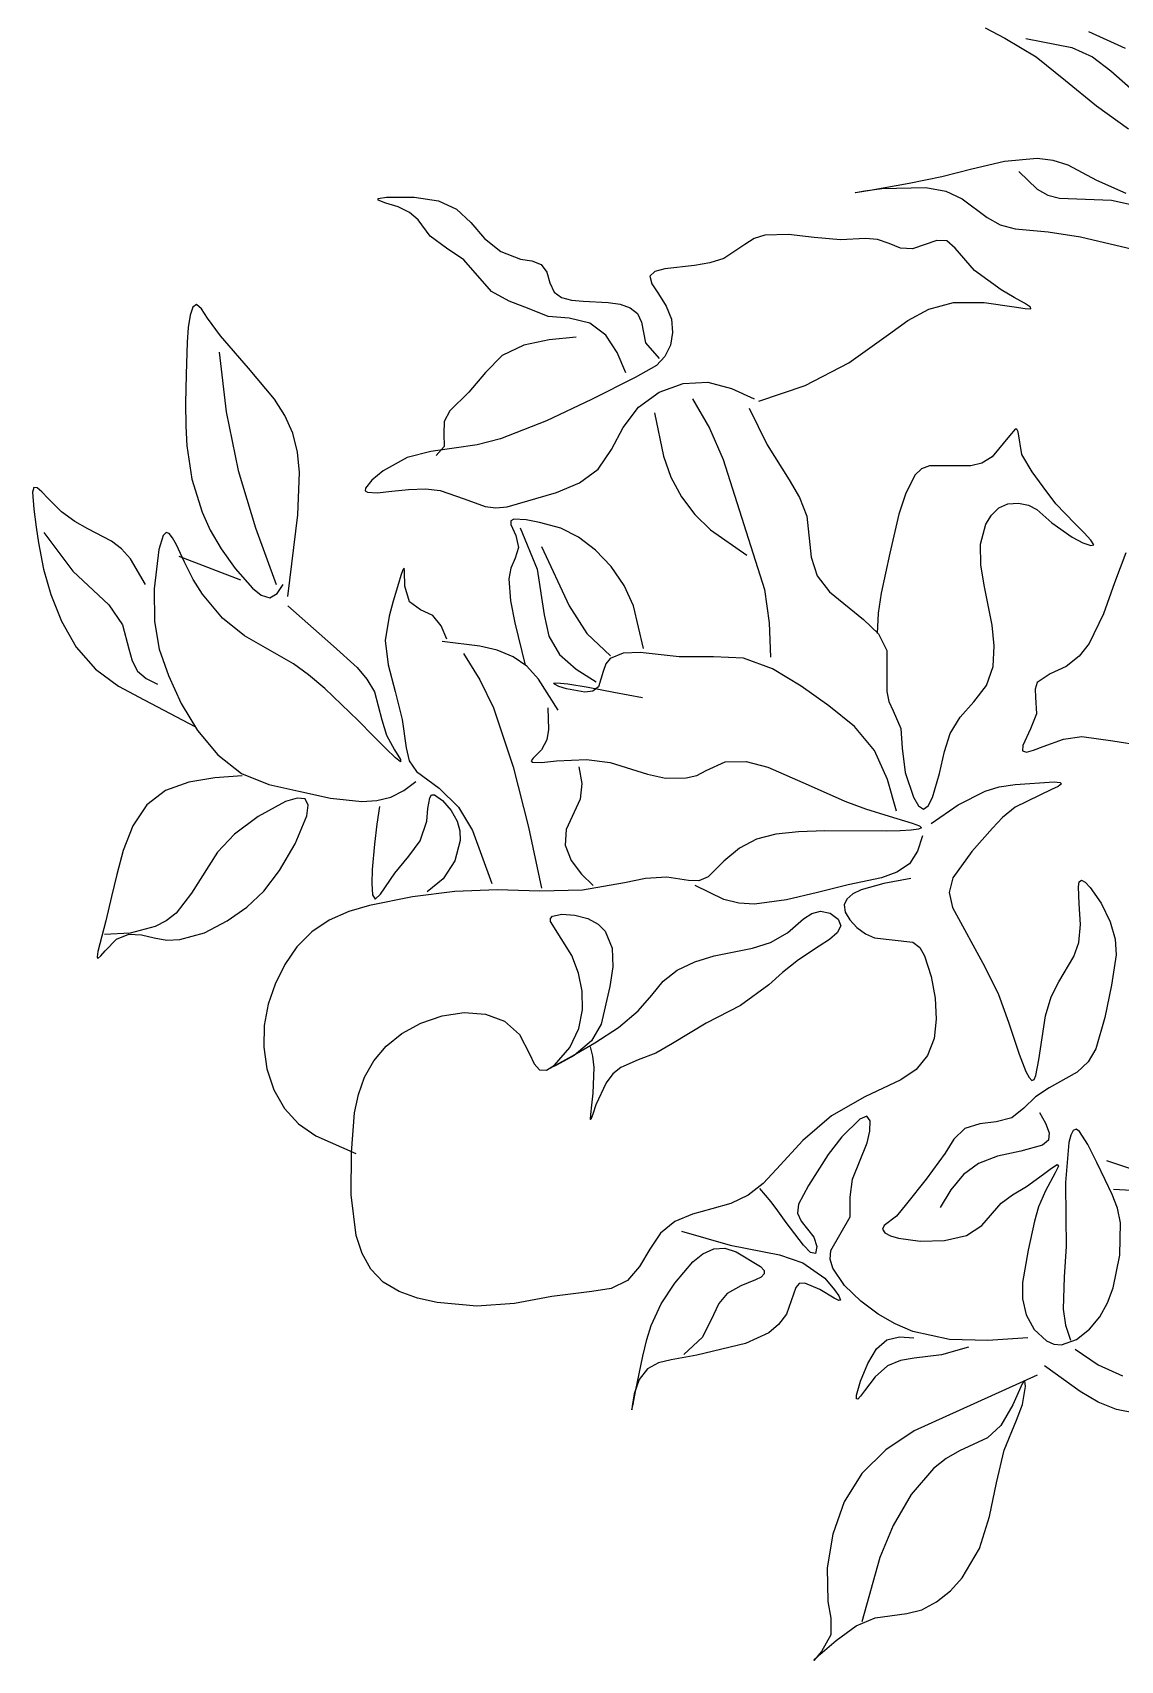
# Model space of a CAD drawing. Extents: x 1292 to 1769, y 219 to 688.
# Drawn here: x 1291.9 to 1404.6, y 380.3 to 549 of the extents above; entities that cross this region are included whole.
import ezdxf

# ---------------------------------------------------------------- set-up
doc = ezdxf.new("R2010")
doc.units = 0
doc.header["$LTSCALE"] = 0.9
doc.header["$MEASUREMENT"] = 0
doc.layers.add('3', color=3, linetype='CONTINUOUS')

msp = doc.modelspace()

# ---------------------------------------------------------------- linework, layer by layer
at = {"layer": '3', "extrusion": (0, 0, -1)}
for p, q in [((1390.59, 549.46), (1392.63, 548.39)), ((1392.63, 548.39), (1395.85, 546.43)), ((1394.8, 548.33), (1399.57, 547.42)), ((1405.12, 547.32), (1401.32, 549.03)), ((1399.57, 547.42), (1401.69, 546.44)), ((1395.85, 546.43), (1398.89, 544)), ((1401.69, 546.44), (1403.59, 545.01)), ((1403.59, 545.01), (1410.82, 538.61)), ((1398.89, 544), (1402.11, 541.38)), ((1402.11, 541.38), (1405.44, 538.98)), ((1389.2, 534.8), (1386.09, 534.01)), ((1392.57, 535.6), (1389.2, 534.8)), ((1395.97, 535.91), (1392.57, 535.6)), ((1397.61, 535.72), (1395.97, 535.91)), ((1399.17, 535.22), (1397.61, 535.72)), ((1402.13, 533.64), (1399.17, 535.22)), ((1382.7, 533.34), (1378.66, 532.61)), ((1386.09, 534.01), (1382.7, 533.34)), ((1405.18, 532.28), (1402.13, 533.64)), ((1377.1, 532.36), (1377.16, 532.4)), ((1377.35, 532.39), (1377.1, 532.36)), ((1377.16, 532.4), (1377.52, 532.47)), ((1378.66, 532.61), (1377.35, 532.39)), ((1377.52, 532.47), (1378.12, 532.58)), ((1378.12, 532.58), (1379.87, 532.81)), ((1379.87, 532.81), (1384.42, 532.91)), ((1384.42, 532.91), (1386.52, 532.52)), ((1386.52, 532.52), (1388.18, 531.74)), ((1388.18, 531.74), (1390.8, 529.8)), ((1390.8, 529.8), (1392.15, 529.05)), ((1392.15, 529.05), (1393.69, 528.63)), ((1393.69, 528.63), (1397.1, 528.3)), ((1397.1, 528.3), (1400.44, 527.78)), ((1400.44, 527.78), (1407.04, 526.25)), ((1342.43, 497.66), (1344.18, 493.37)), ((1305.46, 496.85), (1305, 495.39)), ((1305.75, 497.15), (1305.46, 496.85)), ((1306.07, 497.06), (1305.75, 497.15)), ((1306.42, 496.61), (1306.07, 497.06)), ((1306.81, 495.9), (1306.42, 496.61)), ((1307.65, 494.08), (1306.81, 495.9)), ((1305, 495.39), (1304.5, 491.31)), ((1308.55, 492.3), (1307.65, 494.08)), ((1344.18, 493.37), (1344.91, 488.65)), ((1304.5, 491.31), (1304.53, 487.93)), ((1309.52, 490.76), (1308.55, 492.3)), ((1311.6, 488.29), (1309.52, 490.76)), ((1318.37, 489.55), (1323.1, 485.4)), ((1304.53, 487.93), (1305.04, 485.07)), ((1313.87, 486.47), (1311.6, 488.29)), ((1344.91, 488.65), (1345.4, 486.41)), ((1316.27, 485.06), (1313.87, 486.47)), ((1345.4, 486.41), (1346.49, 484.53)), ((1305.04, 485.07), (1305.98, 482.34)), ((1318.93, 483.55), (1316.27, 485.06)), ((1323.1, 485.4), (1325.52, 483.17)), ((1336.54, 484.64), (1338.23, 481.89)), ((1346.49, 484.53), (1348.23, 483.01)), ((1320.48, 482.43), (1318.93, 483.55)), ((1322.18, 480.99), (1320.48, 482.43)), ((1325.52, 483.17), (1326.54, 481.96)), ((1348.23, 483.01), (1350.29, 481.69)), ((1305.98, 482.34), (1307.3, 479.46)), ((1325.64, 477.69), (1322.18, 480.99)), ((1326.54, 481.96), (1327.34, 480.67)), ((1338.23, 481.89), (1339.66, 479.01)), ((1307.3, 479.46), (1309, 476.64)), ((1327.34, 480.67), (1328.1, 477.76)), ((1339.66, 479.01), (1341.69, 472.88)), ((1327.2, 476.11), (1325.64, 477.69)), ((1328.1, 477.76), (1328.59, 476.17)), ((1309, 476.64), (1311.09, 474.13)), ((1328.52, 474.78), (1327.2, 476.11)), ((1328.59, 476.17), (1329.41, 474.65)), ((1311.09, 474.13), (1313.55, 472.21)), ((1329.5, 473.83), (1328.52, 474.78)), ((1329.41, 474.65), (1330.02, 473.64)), ((1330.03, 473.4), (1329.5, 473.83)), ((1330.02, 473.64), (1330.03, 473.4)), ((1341.69, 472.88), (1343.29, 466.62)), ((1348.49, 472.87), (1348.79, 471.17)), ((1313.55, 472.21), (1316.38, 471.07)), ((1316.38, 471.07), (1319.5, 470.36)), ((1330.37, 470.43), (1331.63, 471.38)), ((1348.79, 471.17), (1348.64, 469.52)), ((1319.5, 470.36), (1322.78, 469.65)), ((1322.78, 469.65), (1326.02, 469.28)), ((1326.02, 469.28), (1327.56, 469.38)), ((1327.56, 469.38), (1329.02, 469.74)), ((1329.02, 469.74), (1330.37, 470.43)), ((1348.64, 469.52), (1347.2, 466.39)), ((1343.29, 466.62), (1344.64, 460.32)), ((1347.2, 466.39), (1347.07, 464.78)), ((1384.1, 465.75), (1383.58, 464.14)), ((1347.07, 464.78), (1347.7, 463.18)), ((1383.58, 464.14), (1382.73, 462.84)), ((1347.7, 463.18), (1348.76, 461.76)), ((1382.73, 462.84), (1381.43, 461.97)), ((1348.76, 461.76), (1349.97, 460.59)), ((1363.51, 459.15), (1360.53, 460.59)), ((1376.38, 460.66), (1373.2, 459.88)), ((1379.83, 461.4), (1376.38, 460.66)), ((1381.43, 461.97), (1379.83, 461.4)), ((1365.07, 458.76), (1363.51, 459.15)), ((1370.02, 459.12), (1366.7, 458.67)), ((1373.2, 459.88), (1370.02, 459.12)), ((1366.7, 458.67), (1365.07, 458.76)), ((1396.22, 437.06), (1396.83, 435.97)), ((1377.6, 436.38), (1375.75, 434.54)), ((1378.32, 436.69), (1377.6, 436.38)), ((1378.66, 436.22), (1378.32, 436.69)), ((1378.63, 435.12), (1378.66, 436.22)), ((1396.83, 435.97), (1397.21, 434.98)), ((1399.68, 435.21), (1399.44, 434.73)), ((1399.99, 435.34), (1399.68, 435.21)), ((1400.36, 435.1), (1399.99, 435.34)), ((1375.75, 434.54), (1374.32, 432.73)), ((1376.84, 430.16), (1378.37, 433.94)), ((1378.37, 433.94), (1378.63, 435.12)), ((1396.51, 433.67), (1394.26, 433.07)), ((1397.13, 434.2), (1396.51, 433.67)), ((1397.21, 434.98), (1397.13, 434.2)), ((1399.25, 433.98), (1398.91, 429.81)), ((1399.44, 434.73), (1399.25, 433.98)), ((1401.22, 433.77), (1400.36, 435.1)), ((1402.14, 431.89), (1401.22, 433.77)), ((1374.32, 432.73), (1372.27, 429.5)), ((1386.44, 432.87), (1384.47, 430.15)), ((1389.9, 431.79), (1388.32, 430.64)), ((1391.86, 432.56), (1389.9, 431.79)), ((1394.26, 433.07), (1391.86, 432.56)), ((1403.02, 430.09), (1402.14, 431.89)), ((1376.58, 428.3), (1376.84, 430.16)), ((1384.47, 430.15), (1382.44, 427.6)), ((1388.32, 430.64), (1387.04, 429.06)), ((1394.86, 429.42), (1396.61, 430.67)), ((1396.61, 430.67), (1397.46, 431.31)), ((1397.84, 430.82), (1396.82, 428.95)), ((1397.46, 431.31), (1398.05, 431.67)), ((1398.17, 431.51), (1397.84, 430.82)), ((1398.05, 431.67), (1398.17, 431.51)), ((1403.74, 428.58), (1403.02, 430.09)), ((1368.41, 427.81), (1367.24, 429.2)), ((1372.27, 429.5), (1371.25, 427.58)), ((1387.04, 429.06), (1385.91, 427.24)), ((1392.25, 427.68), (1393.42, 428.53)), ((1393.42, 428.53), (1394.86, 429.42)), ((1396.82, 428.95), (1396.12, 427.3)), ((1398.91, 429.81), (1398.93, 426.22)), ((1404.28, 427.16), (1403.74, 428.58)), ((1369.12, 426.87), (1368.41, 427.81)), ((1369.96, 425.69), (1369.12, 426.87)), ((1371.25, 427.58), (1371.14, 426.65)), ((1376.58, 426.27), (1376.58, 428.3)), ((1382.44, 427.6), (1381.39, 426.34)), ((1390.24, 425.35), (1392.25, 427.68)), ((1396.12, 427.3), (1395.68, 425.81)), ((1404.58, 425.64), (1404.28, 427.16)), ((1371.75, 423.31), (1369.96, 425.69)), ((1371.14, 426.65), (1371.51, 425.81)), ((1371.51, 425.81), (1372.82, 424.17)), ((1374.59, 422.76), (1376.58, 426.27)), ((1380.11, 425.38), (1379.95, 424.98)), ((1381.39, 426.34), (1380.11, 425.38)), ((1388.65, 424.34), (1390.24, 425.35)), ((1395.68, 425.81), (1395.02, 422.81)), ((1398.93, 426.22), (1398.97, 423.2)), ((1404.54, 422.29), (1404.58, 425.64)), ((1372.82, 424.17), (1373.15, 423.19)), ((1379.95, 424.98), (1380.19, 424.62)), ((1380.19, 424.62), (1380.76, 424.3)), ((1380.76, 424.3), (1381.61, 424.05)), ((1381.61, 424.05), (1383.85, 423.75)), ((1383.85, 423.75), (1386.37, 423.82)), ((1386.37, 423.82), (1388.65, 424.34)), ((1372.49, 422.57), (1371.75, 423.31)), ((1372.99, 422.47), (1372.49, 422.57)), ((1373.15, 423.19), (1372.99, 422.47)), ((1374.54, 421.87), (1374.59, 422.76)), ((1374.8, 420.96), (1374.54, 421.87)), ((1395.02, 422.81), (1394.44, 419.46)), ((1398.97, 423.2), (1398.75, 420.04)), ((1403.85, 418.92), (1404.54, 422.29)), ((1376.02, 419.16), (1374.8, 420.96)), ((1398.75, 420.04), (1398.65, 416.69)), ((1377.71, 417.53), (1376.02, 419.16)), ((1394.44, 419.46), (1394.45, 417.76)), ((1403.26, 417.34), (1403.85, 418.92)), ((1379.48, 416.19), (1377.71, 417.53)), ((1394.45, 417.76), (1394.81, 416.12)), ((1398.65, 416.69), (1398.9, 415.05)), ((1402.45, 415.89), (1403.26, 417.34)), ((1381.26, 415.16), (1379.48, 416.19)), ((1383.08, 414.39), (1381.26, 415.16)), ((1394.81, 416.12), (1395.65, 414.59)), ((1398.9, 415.05), (1399.41, 413.48)), ((1401.38, 414.62), (1402.45, 415.89)), ((1379.34, 412.58), (1380.41, 413.51)), ((1380.41, 413.51), (1381.72, 413.82)), ((1381.72, 413.82), (1383.2, 413.73)), ((1386.87, 413.56), (1383.08, 414.39)), ((1390.87, 413.46), (1386.87, 413.56)), ((1394.99, 413.73), (1390.87, 413.46)), ((1395.65, 414.59), (1396.94, 413.4)), ((1396.94, 413.4), (1397.68, 413.07)), ((1398.47, 413), (1400.03, 413.56)), ((1400.03, 413.56), (1401.38, 414.62)), ((1378.41, 411.06), (1379.34, 412.58)), ((1383.23, 411.61), (1381.82, 411.39)), ((1386.06, 411.96), (1383.23, 411.61)), ((1388.85, 412.75), (1386.06, 411.96)), ((1397.68, 413.07), (1398.47, 413)), ((1377.67, 409.24), (1378.41, 411.06)), ((1380.46, 410.81), (1379.17, 409.67)), ((1381.82, 411.39), (1380.46, 410.81)), ((1400.41, 408.15), (1396.71, 410.84)), ((1377.27, 407.79), (1377.67, 409.24)), ((1378.07, 408.24), (1377.66, 407.68)), ((1379.17, 409.67), (1378.07, 408.24)), ((1377.25, 407.41), (1377.27, 407.79)), ((1377.38, 407.37), (1377.25, 407.41)), ((1377.66, 407.68), (1377.38, 407.37)), ((1402.28, 407.07), (1400.41, 408.15)), ((1404.18, 406.29), (1402.28, 407.07)), ((1406.12, 405.93), (1404.18, 406.29))]:
    msp.add_line(p, q, dxfattribs=at)
at = {"layer": '3'}
for p, q in [((1394.07, 534.58), (1395.97, 532.72)), ((1327.7, 531.58), (1327.72, 531.78)), ((1328.52, 531.3), (1327.7, 531.58)), ((1327.72, 531.78), (1328.58, 531.91)), ((1329.77, 530.89), (1328.52, 531.3)), ((1328.58, 531.91), (1331.44, 531.92)), ((1331.44, 531.92), (1333.97, 531.52)), ((1333.97, 531.52), (1335.82, 530.66)), ((1395.97, 532.72), (1397.06, 532.12)), ((1397.06, 532.12), (1398.27, 531.8)), ((1398.27, 531.8), (1403.68, 531.58)), ((1403.68, 531.58), (1406.31, 531.02)), ((1330.97, 530.31), (1329.77, 530.89)), ((1331.85, 529.55), (1330.97, 530.31)), ((1335.82, 530.66), (1337.3, 529.28)), ((1333.11, 527.87), (1331.85, 529.55)), ((1337.3, 529.28), (1338.74, 527.64)), ((1367.76, 527.97), (1366.67, 527.62)), ((1370.21, 528.05), (1367.76, 527.97)), ((1372.87, 527.72), (1370.21, 528.05)), ((1334.78, 526.62), (1333.11, 527.87)), ((1336.6, 525.41), (1334.78, 526.62)), ((1338.74, 527.64), (1340.41, 526.27)), ((1340.41, 526.27), (1342.47, 525.49)), ((1365.68, 527), (1363.53, 525.55)), ((1366.67, 527.62), (1365.68, 527)), ((1375.58, 527.47), (1372.87, 527.72)), ((1378.19, 527.62), (1375.58, 527.47)), ((1379.43, 527.53), (1378.19, 527.62)), ((1380.62, 527.1), (1379.43, 527.53)), ((1381.81, 526.62), (1380.62, 527.1)), ((1383.07, 526.55), (1381.81, 526.62)), ((1385.59, 527.43), (1383.07, 526.55)), ((1386.62, 527.37), (1385.59, 527.43)), ((1387.47, 526.62), (1386.62, 527.37)), ((1389.47, 524.3), (1387.47, 526.62)), ((1339.46, 522.15), (1336.6, 525.41)), ((1342.47, 525.49), (1343.63, 525.3)), ((1343.63, 525.3), (1344.6, 524.94)), ((1344.6, 524.94), (1345.17, 524.12)), ((1360.46, 524.83), (1357.41, 524.49)), ((1362.08, 525.09), (1360.46, 524.83)), ((1363.53, 525.55), (1362.08, 525.09)), ((1345.17, 524.12), (1345.49, 523.03)), ((1345.49, 523.03), (1345.93, 522.08)), ((1356.36, 524.21), (1355.85, 523.73)), ((1355.85, 523.73), (1356.05, 522.94)), ((1356.05, 522.94), (1356.74, 521.88)), ((1357.41, 524.49), (1356.36, 524.21)), ((1392.24, 522.29), (1389.47, 524.3)), ((1341.29, 521.12), (1339.46, 522.15)), ((1345.93, 522.08), (1346.69, 521.51)), ((1346.69, 521.51), (1347.72, 521.23)), ((1347.72, 521.23), (1348.93, 521.13)), ((1356.74, 521.88), (1357.54, 520.63)), ((1393.57, 521.51), (1392.24, 522.29)), ((1394.64, 520.91), (1393.57, 521.51)), ((1308.24, 519.68), (1308.05, 518.42)), ((1308.52, 520.52), (1308.24, 519.68)), ((1308.91, 520.78), (1308.52, 520.52)), ((1309.42, 520.33), (1308.91, 520.78)), ((1310.03, 519.37), (1309.42, 520.33)), ((1343.34, 520.34), (1341.29, 521.12)), ((1345.33, 519.55), (1343.34, 520.34)), ((1347.49, 519.37), (1345.33, 519.55)), ((1348.93, 521.13), (1351.55, 521)), ((1351.55, 521), (1352.77, 520.81)), ((1352.77, 520.81), (1353.81, 520.44)), ((1353.81, 520.44), (1354.58, 519.84)), ((1354.58, 519.84), (1354.98, 518.96)), ((1357.54, 520.63), (1358.08, 519.27)), ((1382.56, 519.12), (1384.73, 520.3)), ((1384.73, 520.3), (1387.3, 521)), ((1387.3, 521), (1390.46, 521)), ((1390.46, 521), (1393.58, 520.56)), ((1393.58, 520.56), (1394.71, 520.38)), ((1395.28, 520.51), (1394.64, 520.91)), ((1394.71, 520.38), (1395.32, 520.34)), ((1395.32, 520.34), (1395.28, 520.51)), ((1308.05, 518.42), (1307.93, 516.88)), ((1311.38, 517.53), (1310.03, 519.37)), ((1349.62, 518.84), (1347.49, 519.37)), ((1351.3, 517.62), (1349.62, 518.84)), ((1354.98, 518.96), (1355.39, 516.82)), ((1358.21, 517.88), (1357.98, 516.57)), ((1358.08, 519.27), (1358.21, 517.88)), ((1380.57, 517.67), (1382.56, 519.12)), ((1307.93, 516.88), (1307.81, 513.52)), ((1314.29, 514.19), (1311.38, 517.53)), ((1342.79, 516.56), (1340.56, 515.5)), ((1345.41, 517.11), (1342.79, 516.56)), ((1348.22, 517.41), (1345.41, 517.11)), ((1352.47, 515.82), (1351.3, 517.62)), ((1355.39, 516.82), (1356.82, 515.2)), ((1357.98, 516.57), (1357.41, 515.4)), ((1376.45, 514.74), (1380.57, 517.67)), ((1311.25, 515.84), (1311.98, 509.66)), ((1340.56, 515.5), (1338.84, 513.75)), ((1353.38, 513.72), (1352.47, 515.82)), ((1356.55, 514.48), (1354.34, 513.22)), ((1357.41, 515.4), (1356.55, 514.48)), ((1371.94, 512.38), (1376.45, 514.74)), ((1307.81, 513.52), (1307.77, 510.58)), ((1316.98, 510.98), (1314.29, 514.19)), ((1338.84, 513.75), (1337.11, 511.7)), ((1354.34, 513.22), (1349.81, 510.95)), ((1337.11, 511.7), (1335.15, 509.77)), ((1354.66, 510.14), (1356.8, 511.7)), ((1356.8, 511.7), (1359.3, 512.59)), ((1359.3, 512.59), (1361.86, 512.73)), ((1361.86, 512.73), (1364.3, 512.09)), ((1364.3, 512.09), (1366.64, 511.02)), ((1367.13, 510.77), (1371.94, 512.38)), ((1307.77, 510.58), (1307.79, 508.17)), ((1311.98, 509.66), (1313.21, 503.58)), ((1318.06, 509.29), (1316.98, 510.98)), ((1335.15, 509.77), (1334.56, 508.68)), ((1349.81, 510.95), (1345.16, 508.72)), ((1353.1, 508.05), (1354.66, 510.14)), ((1356.33, 509.55), (1357.26, 505.07)), ((1360.26, 511.02), (1362.04, 507.97)), ((1366.15, 510.04), (1367.99, 506.25)), ((1307.79, 508.17), (1307.88, 506.14)), ((1318.87, 507.46), (1318.06, 509.29)), ((1334.56, 508.68), (1334.53, 507.38)), ((1345.16, 508.72), (1340.39, 506.88)), ((1351.89, 505.77), (1353.1, 508.05)), ((1362.04, 507.97), (1363.44, 504.74)), ((1393.68, 507.86), (1393.09, 507.19)), ((1393.87, 507.86), (1393.68, 507.86)), ((1393.98, 507.58), (1393.87, 507.86)), ((1307.88, 506.14), (1308.4, 502.7)), ((1319.35, 505.48), (1318.87, 507.46)), ((1334.56, 506.08), (1333.73, 505.13)), ((1334.53, 507.38), (1334.56, 506.08)), ((1337.98, 506.26), (1335.57, 505.89)), ((1340.39, 506.88), (1337.98, 506.26)), ((1367.99, 506.25), (1370.28, 502.62)), ((1393.09, 507.19), (1391.3, 505)), ((1394.38, 505.25), (1393.98, 507.58)), ((1319.55, 503.37), (1319.35, 505.48)), ((1330.71, 504.92), (1328.22, 503.57)), ((1333.15, 505.57), (1330.71, 504.92)), ((1335.57, 505.89), (1333.15, 505.57)), ((1350.51, 503.74), (1351.89, 505.77)), ((1357.26, 505.07), (1358.04, 502.91)), ((1363.44, 504.74), (1365.6, 497.99)), ((1390.23, 504.34), (1389.11, 504.06)), ((1391.3, 505), (1390.23, 504.34)), ((1395.45, 503.46), (1394.38, 505.25)), ((1308.4, 502.7), (1309.47, 499.26)), ((1313.21, 503.58), (1315.02, 497.64)), ((1319.4, 498.99), (1319.55, 503.37)), ((1328.22, 503.57), (1327.05, 502.6)), ((1348.57, 502.3), (1350.51, 503.74)), ((1358.04, 502.91), (1359.13, 500.87)), ((1370.28, 502.62), (1371.35, 500.78)), ((1383.31, 503.1), (1382.33, 501.12)), ((1383.99, 503.76), (1383.31, 503.1)), ((1384.83, 504.08), (1383.99, 503.76)), ((1386.86, 504.08), (1384.83, 504.08)), ((1389.11, 504.06), (1386.86, 504.08)), ((1396.59, 501.89), (1395.45, 503.46)), ((1292.05, 501.81), (1291.92, 501.35)), ((1291.92, 501.35), (1292.04, 499.58)), ((1292.38, 501.78), (1292.05, 501.81)), ((1292.89, 501.36), (1292.38, 501.78)), ((1293.52, 500.69), (1292.89, 501.36)), ((1326.39, 501.75), (1326.38, 501.48)), ((1326.38, 501.48), (1326.6, 501.33)), ((1327.05, 502.6), (1326.39, 501.75)), ((1326.6, 501.33), (1327.6, 501.28)), ((1327.6, 501.28), (1329.11, 501.43)), ((1329.11, 501.43), (1330.86, 501.62)), ((1330.86, 501.62), (1332.6, 501.68)), ((1332.6, 501.68), (1334.12, 501.5)), ((1334.12, 501.5), (1336.61, 500.66)), ((1341.08, 499.81), (1346.18, 501.32)), ((1346.18, 501.32), (1348.57, 502.3)), ((1382.33, 501.12), (1381.65, 499.08)), ((1397.91, 500.15), (1396.59, 501.89)), ((1292.04, 499.58), (1292.28, 497.71)), ((1294.91, 499.31), (1293.52, 500.69)), ((1296.3, 498.29), (1294.91, 499.31)), ((1309.47, 499.26), (1310.32, 497.41)), ((1336.61, 500.66), (1338.78, 499.86)), ((1338.78, 499.86), (1339.89, 499.71)), ((1339.89, 499.71), (1341.08, 499.81)), ((1359.13, 500.87), (1360.5, 499.02)), ((1371.35, 500.78), (1372.11, 498.84)), ((1391.22, 498.96), (1391.98, 499.71)), ((1391.98, 499.71), (1392.94, 500.14)), ((1392.94, 500.14), (1394.03, 500.21)), ((1394.03, 500.21), (1395.07, 499.99)), ((1395.07, 499.99), (1395.94, 499.53)), ((1395.94, 499.53), (1397.5, 498.18)), ((1399.87, 498.1), (1397.91, 500.15)), ((1292.28, 497.71), (1292.52, 496.09)), ((1297.64, 497.54), (1296.3, 498.29)), ((1315.02, 497.64), (1317.14, 491.77)), ((1318.37, 490.54), (1319.4, 498.99)), ((1341.76, 498.55), (1341.44, 498.38)), ((1341.44, 498.38), (1341.44, 498)), ((1341.44, 498), (1341.96, 496.85)), ((1343.04, 498.46), (1341.76, 498.55)), ((1344.41, 498.2), (1343.04, 498.46)), ((1346.62, 497.6), (1344.41, 498.2)), ((1348.47, 496.69), (1346.62, 497.6)), ((1360.5, 499.02), (1362.14, 497.44)), ((1365.6, 497.99), (1367.74, 491.27)), ((1372.11, 498.84), (1372.56, 494.62)), ((1381.65, 499.08), (1380.7, 495.03)), ((1390.11, 495.94), (1390.66, 498.01)), ((1390.66, 498.01), (1391.22, 498.96)), ((1397.5, 498.18), (1399.58, 496.69)), ((1400.82, 497.14), (1399.87, 498.1)), ((1292.52, 496.09), (1293.06, 493.35)), ((1293.07, 497.17), (1296.1, 493.16)), ((1300.09, 496.28), (1297.64, 497.54)), ((1301.14, 495.48), (1300.09, 496.28)), ((1310.32, 497.41), (1311.45, 495.48)), ((1341.96, 496.85), (1342.23, 495.61)), ((1350.23, 495.35), (1348.47, 496.69)), ((1362.14, 497.44), (1365.9, 494.81)), ((1390.13, 493.82), (1390.11, 495.94)), ((1399.58, 496.69), (1400.69, 496.11)), ((1400.69, 496.11), (1401.52, 495.8)), ((1401.53, 496.36), (1400.82, 497.14)), ((1401.52, 495.8), (1401.82, 495.88)), ((1401.82, 495.88), (1401.53, 496.36)), ((1302.06, 494.42), (1301.14, 495.48)), ((1303.63, 491.77), (1302.06, 494.42)), ((1307.07, 494.71), (1313.46, 492.26)), ((1311.45, 495.48), (1312.89, 493.45)), ((1341.91, 494.52), (1341.45, 493.47)), ((1342.23, 495.61), (1341.91, 494.52)), ((1344.64, 495.7), (1347.48, 489.56)), ((1351.83, 493.64), (1350.23, 495.35)), ((1372.56, 494.62), (1373.17, 492.69)), ((1380.7, 495.03), (1379.81, 490.88)), ((1405.15, 495.04), (1403.98, 491.94)), ((1293.06, 493.35), (1293.82, 490.74)), ((1296.1, 493.16), (1299.83, 489.66)), ((1312.89, 493.45), (1314.68, 491.41)), ((1330.06, 492.72), (1329.81, 491.88)), ((1330.27, 493.3), (1330.06, 492.72)), ((1330.4, 493.48), (1330.27, 493.3)), ((1330.45, 493.17), (1330.4, 493.48)), ((1330.49, 491.62), (1330.45, 493.17)), ((1341.45, 493.47), (1341.23, 492.37)), ((1353.18, 491.67), (1351.83, 493.64)), ((1373.17, 492.69), (1374.46, 491.03)), ((1390.48, 491.7), (1390.13, 493.82)), ((1314.68, 491.41), (1315.61, 490.67)), ((1316.49, 490.41), (1317.24, 490.83)), ((1317.24, 490.83), (1317.88, 491.77)), ((1329.81, 491.88), (1329.28, 490.04)), ((1330.94, 489.97), (1330.49, 491.62)), ((1341.23, 492.37), (1341.41, 490.07)), ((1354.17, 489.55), (1353.18, 491.67)), ((1367.74, 491.27), (1368.22, 487.79)), ((1374.46, 491.03), (1377.98, 488.15)), ((1379.81, 490.88), (1379.48, 488.8)), ((1391.29, 487.55), (1390.48, 491.7)), ((1403.98, 491.94), (1402.85, 488.72)), ((1293.82, 490.74), (1294.93, 487.97)), ((1299.83, 489.66), (1301.22, 487.61)), ((1315.61, 490.67), (1316.49, 490.41)), ((1329.28, 490.04), (1328.84, 488.5)), ((1332.09, 489.15), (1330.94, 489.97)), ((1333.38, 488.55), (1332.09, 489.15)), ((1341.41, 490.07), (1341.86, 487.8)), ((1347.48, 489.56), (1349.31, 486.7)), ((1355.2, 485.13), (1354.17, 489.55)), ((1294.93, 487.97), (1296.45, 485.28)), ((1301.22, 487.61), (1301.9, 485.11)), ((1328.84, 488.5), (1328.44, 485.99)), ((1334.25, 487.49), (1333.38, 488.55)), ((1334.82, 486.12), (1334.25, 487.49)), ((1341.86, 487.8), (1342.93, 483.41)), ((1368.22, 487.79), (1368.36, 484.25)), ((1377.98, 488.15), (1379.52, 486.66)), ((1379.48, 488.8), (1379.41, 486.7)), ((1391.5, 485.43), (1391.29, 487.55)), ((1402.85, 488.72), (1401.36, 485.65)), ((1328.44, 485.99), (1328.74, 483.45)), ((1338.23, 485.4), (1334.33, 485.87)), ((1349.31, 486.7), (1351.77, 484.4)), ((1379.52, 486.66), (1380.41, 484.93)), ((1296.45, 485.28), (1298.43, 483)), ((1301.9, 485.11), (1302.23, 483.87)), ((1340.04, 484.97), (1338.23, 485.4)), ((1341.69, 484.29), (1340.04, 484.97)), ((1343.12, 483.3), (1341.69, 484.29)), ((1351.74, 484.1), (1351.3, 483.54)), ((1353.09, 484.67), (1351.74, 484.1)), ((1354.86, 484.73), (1353.09, 484.67)), ((1358.88, 484.28), (1354.86, 484.73)), ((1362.44, 484.28), (1358.88, 484.28)), ((1365.55, 484.14), (1362.44, 484.28)), ((1368.57, 483.03), (1365.55, 484.14)), ((1380.41, 484.93), (1380.41, 480.69)), ((1391.4, 483.28), (1391.5, 485.43)), ((1400.31, 484.35), (1398.97, 483.29)), ((1401.36, 485.65), (1400.31, 484.35)), ((1298.43, 483), (1300.83, 481.24)), ((1302.23, 483.87), (1302.78, 482.81)), ((1302.78, 482.81), (1303.7, 482.04)), ((1328.74, 483.45), (1329.46, 480.7)), ((1344.33, 481.97), (1343.12, 483.3)), ((1351.03, 482.77), (1350.52, 481.16)), ((1351.3, 483.54), (1351.03, 482.77)), ((1371.52, 481.23), (1368.57, 483.03)), ((1390.71, 481.32), (1391.4, 483.28)), ((1397.32, 482.51), (1395.98, 481.62)), ((1398.97, 483.29), (1397.32, 482.51)), ((1300.83, 481.24), (1303.48, 479.81)), ((1303.7, 482.04), (1304.86, 481.45)), ((1329.46, 480.7), (1330.19, 477.8)), ((1346.36, 478.75), (1344.33, 481.97)), ((1345.87, 481.56), (1346.09, 481.6)), ((1345.98, 481.44), (1345.87, 481.56)), ((1346.43, 481.22), (1345.98, 481.44)), ((1346.09, 481.6), (1346.59, 481.57)), ((1347.21, 480.95), (1346.43, 481.22)), ((1346.59, 481.57), (1347.34, 481.47)), ((1349.1, 480.61), (1347.21, 480.95)), ((1347.34, 481.47), (1349.45, 481.13)), ((1349.93, 480.73), (1349.1, 480.61)), ((1349.45, 481.13), (1352.13, 480.63)), ((1350.52, 481.16), (1349.93, 480.73)), ((1374.39, 479.19), (1371.52, 481.23)), ((1380.41, 480.69), (1380.61, 479.66)), ((1389.41, 479.62), (1390.71, 481.32)), ((1395.98, 481.62), (1395.75, 480.93)), ((1395.75, 480.93), (1395.78, 480.09)), ((1303.48, 479.81), (1308.79, 477.03)), ((1345.3, 479.01), (1345.35, 476.76)), ((1352.13, 480.63), (1355.1, 480.07)), ((1377.05, 477.06), (1374.39, 479.19)), ((1380.61, 479.66), (1381.06, 478.69)), ((1388, 478.02), (1389.41, 479.62)), ((1395.78, 480.09), (1395.88, 478.36)), ((1330.19, 477.8), (1330.6, 474.84)), ((1381.06, 478.69), (1381.85, 476.84)), ((1386.97, 476.35), (1388, 478.02)), ((1395.88, 478.36), (1395.29, 476.82)), ((1345.17, 475.67), (1344.62, 474.65)), ((1345.35, 476.76), (1345.17, 475.67)), ((1379.13, 474.58), (1377.05, 477.06)), ((1381.85, 476.84), (1382, 474.81)), ((1386.37, 474.46), (1386.97, 476.35)), ((1395.29, 476.82), (1394.49, 475.1)), ((1396.58, 474.99), (1398.7, 475.76)), ((1398.7, 475.76), (1400.58, 476.03)), ((1400.58, 476.03), (1403.79, 475.58)), ((1330.6, 474.84), (1330.93, 473.5)), ((1344.62, 474.65), (1343.75, 473.8)), ((1380.46, 471.58), (1379.13, 474.58)), ((1382, 474.81), (1382.31, 472.29)), ((1385.85, 472.2), (1386.37, 474.46)), ((1394.49, 475.1), (1394.45, 474.54)), ((1394.45, 474.54), (1394.85, 474.41)), ((1394.85, 474.41), (1395.6, 474.6)), ((1395.6, 474.6), (1396.58, 474.99)), ((1403.79, 475.58), (1406.86, 475.08)), ((1330.93, 473.5), (1331.69, 472.41)), ((1331.69, 472.41), (1334.02, 470.69)), ((1343.75, 473.8), (1343.55, 473.52)), ((1343.55, 473.52), (1343.66, 473.37)), ((1343.66, 473.37), (1344.62, 473.34)), ((1344.62, 473.34), (1346.17, 473.5)), ((1346.17, 473.5), (1349.29, 473.65)), ((1349.29, 473.65), (1351.75, 473.32)), ((1351.75, 473.32), (1355.6, 472.12)), ((1360.7, 472), (1361.7, 472.51)), ((1361.7, 472.51), (1363.64, 473.42)), ((1363.64, 473.42), (1365.81, 473.45)), ((1365.81, 473.45), (1368.08, 472.84)), ((1368.08, 472.84), (1372.25, 471.01)), ((1382.31, 472.29), (1383.14, 469.73)), ((1308.09, 471.29), (1305.69, 470.43)), ((1310.78, 471.73), (1308.09, 471.29)), ((1313.62, 471.95), (1310.78, 471.73)), ((1334.02, 470.69), (1336.03, 468.69)), ((1355.6, 472.12), (1357.48, 471.7)), ((1357.48, 471.7), (1359.61, 471.73)), ((1359.61, 471.73), (1360.7, 472)), ((1372.25, 471.01), (1376.05, 469.32)), ((1381.38, 468.28), (1380.46, 471.58)), ((1385.13, 469.71), (1385.85, 472.2)), ((1390.58, 470.38), (1392.02, 470.8)), ((1392.02, 470.8), (1393.68, 471.07)), ((1393.68, 471.07), (1397.72, 471.33)), ((1398.14, 470.86), (1397.44, 470.53)), ((1397.72, 471.33), (1398.33, 471.27)), ((1398.48, 471.12), (1398.14, 470.86)), ((1398.33, 471.27), (1398.48, 471.12)), ((1303.74, 468.94), (1302.31, 466.76)), ((1305.69, 470.43), (1303.74, 468.94)), ((1318.13, 469.29), (1315.27, 467.74)), ((1319.33, 469.65), (1318.13, 469.29)), ((1320.16, 469.57), (1319.33, 469.65)), ((1320.47, 468.93), (1320.16, 469.57)), ((1320.31, 467.82), (1320.47, 468.93)), ((1332.87, 468.58), (1333.05, 469.69)), ((1333.05, 469.69), (1333.25, 469.98)), ((1333.25, 469.98), (1333.55, 470)), ((1333.55, 470), (1334.39, 469.4)), ((1334.39, 469.4), (1335.26, 468.35)), ((1376.05, 469.32), (1378.17, 468.52)), ((1383.14, 469.73), (1383.66, 468.86)), ((1384.69, 468.83), (1385.13, 469.71)), ((1384.98, 467.01), (1387.8, 468.95)), ((1387.8, 468.95), (1390.58, 470.38)), ((1397.44, 470.53), (1393.68, 468.69)), ((1315.27, 467.74), (1312.84, 465.91)), ((1319.1, 464.9), (1320.31, 467.82)), ((1327.86, 468.76), (1327.58, 466.96)), ((1332.05, 465.23), (1332.74, 467.27)), ((1332.74, 467.27), (1332.87, 468.58)), ((1335.26, 468.35), (1335.88, 467.27)), ((1335.88, 467.27), (1336.17, 466.27)), ((1336.03, 468.69), (1337.49, 466.29)), ((1378.17, 468.52), (1380.63, 467.76)), ((1380.63, 467.76), (1383.03, 467.06)), ((1383.66, 468.86), (1384.19, 468.51)), ((1384.19, 468.51), (1384.69, 468.83)), ((1392.38, 467.64), (1391.34, 466.53)), ((1393.68, 468.69), (1392.38, 467.64)), ((1302.31, 466.76), (1301.31, 464.23)), ((1312.84, 465.91), (1311.08, 464.05)), ((1327.58, 466.96), (1327.32, 464.88)), ((1336.17, 466.27), (1336.21, 465.25)), ((1337.49, 466.29), (1339.49, 460.81)), ((1368.9, 465.91), (1366.91, 465.38)), ((1371.23, 466.16), (1368.9, 465.91)), ((1373.99, 466.24), (1371.23, 466.16)), ((1380.41, 466.23), (1373.99, 466.24)), ((1381.79, 466.25), (1380.41, 466.23)), ((1382.9, 466.31), (1381.79, 466.25)), ((1383.66, 466.41), (1382.9, 466.31)), ((1383.03, 467.06), (1383.77, 466.78)), ((1383.98, 466.56), (1383.66, 466.41)), ((1383.77, 466.78), (1383.98, 466.56)), ((1391.34, 466.53), (1389.21, 464.12)), ((1301.31, 464.23), (1300.63, 461.72)), ((1311.08, 464.05), (1308.37, 459.8)), ((1317.51, 462.16), (1319.1, 464.9)), ((1327.32, 464.88), (1327.1, 462.25)), ((1330.89, 463.64), (1332.05, 465.23)), ((1336.21, 465.25), (1335.66, 463.13)), ((1365.15, 464.47), (1363.53, 463.1)), ((1366.91, 465.38), (1365.15, 464.47)), ((1389.21, 464.12), (1387.22, 461.37)), ((1315.87, 460.02), (1317.51, 462.16)), ((1327.1, 462.25), (1327.04, 460.79)), ((1329.44, 461.87), (1330.89, 463.64)), ((1335.66, 463.13), (1334.43, 461.29)), ((1363.53, 463.1), (1361.88, 461.48)), ((1300.63, 461.72), (1300.11, 459.46)), ((1327.04, 460.79), (1327.11, 459.63)), ((1327.94, 459.68), (1329.44, 461.87)), ((1334.43, 461.29), (1332.78, 459.92)), ((1353.22, 460.88), (1348.87, 460.09)), ((1355.39, 461.31), (1353.22, 460.88)), ((1357.6, 461.46), (1355.39, 461.31)), ((1359.86, 461.12), (1357.6, 461.46)), ((1360.93, 461.07), (1359.86, 461.12)), ((1361.88, 461.48), (1360.93, 461.07)), ((1380.09, 460.8), (1377.74, 460.13)), ((1382.87, 461.33), (1380.09, 460.8)), ((1387.22, 461.37), (1386.86, 459.87)), ((1400.23, 460.44), (1400.31, 460.96)), ((1400.31, 460.96), (1400.55, 461.13)), ((1400.55, 461.13), (1400.95, 460.92)), ((1400.95, 460.92), (1401.45, 460.4)), ((1300.11, 459.46), (1299.51, 456.94)), ((1308.37, 459.8), (1306.78, 457.72)), ((1314.1, 458.34), (1315.87, 460.02)), ((1331.26, 459.41), (1326.83, 458.53)), ((1327.11, 459.63), (1327.39, 459.18)), ((1327.39, 459.18), (1327.94, 459.68)), ((1335.64, 459.98), (1331.26, 459.41)), ((1340.03, 460.14), (1335.64, 459.98)), ((1344.46, 460), (1340.03, 460.14)), ((1348.87, 460.09), (1344.46, 460)), ((1376.26, 459.19), (1375.98, 458.58)), ((1376.86, 459.71), (1376.26, 459.19)), ((1377.74, 460.13), (1376.86, 459.71)), ((1386.86, 459.87), (1387.18, 458.3)), ((1400.32, 458.69), (1400.23, 460.44)), ((1401.45, 460.4), (1402.59, 458.76)), ((1306.78, 457.72), (1305.77, 456.93)), ((1312.07, 456.92), (1314.1, 458.34)), ((1324.68, 457.89), (1322.65, 457.01)), ((1326.83, 458.53), (1324.68, 457.89)), ((1345.55, 457.18), (1345.76, 457.41)), ((1345.57, 456.86), (1345.55, 457.18)), ((1345.76, 457.41), (1346.73, 457.61)), ((1346.73, 457.61), (1348.08, 457.52)), ((1348.08, 457.52), (1349.44, 457.16)), ((1349.44, 457.16), (1350.5, 456.6)), ((1370.12, 455.69), (1371.78, 457.12)), ((1371.78, 457.12), (1372.63, 457.68)), ((1372.63, 457.68), (1373.54, 457.93)), ((1373.54, 457.93), (1374.52, 457.72)), ((1374.52, 457.72), (1375.36, 457.11)), ((1375.36, 457.11), (1375.62, 456.4)), ((1375.98, 458.58), (1376.09, 457.84)), ((1376.09, 457.84), (1376.56, 457.02)), ((1387.18, 458.3), (1390.55, 452.17)), ((1400.46, 456.56), (1400.32, 458.69)), ((1402.59, 458.76), (1403.54, 456.83)), ((1299.51, 456.94), (1298.67, 453.74)), ((1302.02, 455.64), (1299.38, 455.5)), ((1300.62, 455.02), (1301.89, 455.54)), ((1301.89, 455.54), (1303.19, 455.47)), ((1304.61, 456.33), (1302.02, 455.64)), ((1303.19, 455.47), (1304.51, 455.16)), ((1305.77, 456.93), (1304.61, 456.33)), ((1307.16, 454.99), (1309.72, 455.7)), ((1309.72, 455.7), (1312.07, 456.92)), ((1320.84, 455.8), (1319.3, 454.23)), ((1322.65, 457.01), (1320.84, 455.8)), ((1347.78, 453.34), (1345.57, 456.86)), ((1350.5, 456.6), (1351.23, 455.87)), ((1351.23, 455.87), (1351.95, 454.09)), ((1368.36, 454.67), (1370.12, 455.69)), ((1375.25, 455.69), (1374.44, 454.99)), ((1375.62, 456.4), (1375.25, 455.69)), ((1376.56, 457.02), (1377.29, 456.23)), ((1377.29, 456.23), (1378.18, 455.58)), ((1378.18, 455.58), (1379.12, 455.17)), ((1400.29, 454.7), (1400.46, 456.56)), ((1403.54, 456.83), (1404.03, 455.04)), ((1298.67, 453.74), (1298.6, 453.2)), ((1298.99, 453.3), (1299.44, 453.83)), ((1299.44, 453.83), (1300.62, 455.02)), ((1304.51, 455.16), (1305.83, 454.94)), ((1305.83, 454.94), (1307.16, 454.99)), ((1319.3, 454.23), (1318.03, 452.39)), ((1351.95, 454.09), (1352.02, 452.15)), ((1362.5, 453.3), (1366.48, 454.09)), ((1366.48, 454.09), (1368.36, 454.67)), ((1373.39, 454.29), (1371.25, 452.9)), ((1374.44, 454.99), (1373.39, 454.29)), ((1379.12, 455.17), (1383.08, 454.71)), ((1383.08, 454.71), (1383.8, 454.16)), ((1383.8, 454.16), (1384.31, 453.31)), ((1399.77, 453.22), (1400.29, 454.7)), ((1404.03, 455.04), (1404.13, 453.4)), ((1298.6, 453.2), (1298.69, 453.04)), ((1298.69, 453.04), (1298.99, 453.3)), ((1318.03, 452.39), (1317.03, 450.38)), ((1348.45, 451.52), (1347.78, 453.34)), ((1352.02, 452.15), (1351.72, 450.14)), ((1358.69, 451.83), (1360.5, 452.69)), ((1360.5, 452.69), (1362.5, 453.3)), ((1371.25, 452.9), (1369.58, 451.56)), ((1384.31, 453.31), (1384.99, 451.16)), ((1390.55, 452.17), (1391.96, 449.29)), ((1398.21, 450.6), (1399.77, 453.22)), ((1404.13, 453.4), (1403.65, 450.26)), ((1317.03, 450.38), (1316.31, 448.28)), ((1348.83, 449.65), (1348.45, 451.52)), ((1356.07, 449.23), (1357.24, 450.67)), ((1357.24, 450.67), (1358.69, 451.83)), ((1369.58, 451.56), (1368.19, 450.3)), ((1384.99, 451.16), (1385.4, 448.93)), ((1397.43, 449.06), (1398.21, 450.6)), ((1348.89, 447.72), (1348.83, 449.65)), ((1351.72, 450.14), (1350.8, 446.23)), ((1354.65, 447.59), (1356.07, 449.23)), ((1368.19, 450.3), (1365.24, 448.15)), ((1385.4, 448.93), (1385.52, 446.75)), ((1391.96, 449.29), (1393.01, 446.42)), ((1396.82, 447.09), (1397.43, 449.06)), ((1403.65, 450.26), (1402.99, 446.92)), ((1316.31, 448.28), (1315.91, 446.1)), ((1332.14, 446.33), (1334.35, 447.08)), ((1334.35, 447.08), (1336.62, 447.42)), ((1336.62, 447.42), (1338.82, 447.26)), ((1338.82, 447.26), (1340.78, 446.53)), ((1348.51, 445.76), (1348.89, 447.72)), ((1352.59, 445.89), (1354.65, 447.59)), ((1365.24, 448.15), (1361.67, 446.31)), ((1396.14, 442.54), (1396.82, 447.09)), ((1315.91, 446.1), (1315.86, 443.85)), ((1330.16, 445.26), (1332.14, 446.33)), ((1340.78, 446.53), (1342.36, 445.14)), ((1347.55, 443.8), (1348.51, 445.76)), ((1350.8, 446.23), (1349.8, 444.48)), ((1350.15, 444.29), (1352.59, 445.89)), ((1361.67, 446.31), (1358.18, 444.21)), ((1385.52, 446.75), (1385.28, 444.73)), ((1393.01, 446.42), (1394.09, 443.12)), ((1402.99, 446.92), (1402.05, 443.66)), ((1315.86, 443.85), (1316.19, 441.58)), ((1327.25, 442.42), (1328.53, 443.94)), ((1328.53, 443.94), (1330.16, 445.26)), ((1342.36, 445.14), (1343.43, 443.08)), ((1345.97, 441.99), (1347.55, 443.8)), ((1347.83, 442.93), (1350.15, 444.29)), ((1349.8, 444.48), (1348.02, 442.99)), ((1349.96, 442.92), (1349.72, 443.89)), ((1358.18, 444.21), (1356.48, 443.21)), ((1385.28, 444.73), (1384.62, 442.96)), ((1402.05, 443.66), (1401.25, 442.31)), ((1326.3, 440.74), (1327.25, 442.42)), ((1343.43, 443.08), (1343.88, 442.1)), ((1343.88, 442.1), (1344.42, 441.49)), ((1345.13, 441.47), (1345.97, 441.99)), ((1345.58, 441.71), (1346.09, 441.98)), ((1346.17, 441.96), (1345.58, 441.69)), ((1346.09, 441.98), (1347.83, 442.93)), ((1348.02, 442.99), (1346.17, 441.96)), ((1350.07, 441.74), (1349.96, 442.92)), ((1354.64, 442.53), (1352.83, 441.73)), ((1356.48, 443.21), (1354.64, 442.53)), ((1384.62, 442.96), (1383.45, 441.54)), ((1394.09, 443.12), (1394.79, 441.33)), ((1395.84, 440.92), (1396.14, 442.54)), ((1401.25, 442.31), (1400.1, 441.25)), ((1316.19, 441.58), (1316.9, 439.41)), ((1325.66, 438.94), (1326.3, 440.74)), ((1344.42, 441.49), (1345.13, 441.47)), ((1345.39, 441.61), (1345.58, 441.71)), ((1345.58, 441.69), (1345.39, 441.61)), ((1349.97, 439.06), (1350.07, 441.74)), ((1352.02, 441.07), (1351.31, 440.14)), ((1352.83, 441.73), (1352.02, 441.07)), ((1381.83, 440.46), (1378.1, 438.71)), ((1383.45, 441.54), (1381.83, 440.46)), ((1394.79, 441.33), (1395.13, 440.69)), ((1395.13, 440.69), (1395.42, 440.4)), ((1395.42, 440.4), (1395.65, 440.49)), ((1395.65, 440.49), (1395.84, 440.92)), ((1400.1, 441.25), (1397.2, 439.62)), ((1316.9, 439.41), (1318, 437.47)), ((1325.26, 437.03), (1325.66, 438.94)), ((1349.85, 437.83), (1349.97, 439.06)), ((1351.31, 440.14), (1350.27, 437.86)), ((1378.1, 438.71), (1374.66, 436.73)), ((1395.79, 438.71), (1394.6, 437.52)), ((1397.2, 439.62), (1395.79, 438.71)), ((1318, 437.47), (1319.46, 435.88)), ((1324.94, 432.92), (1325.26, 437.03)), ((1349.7, 436.34), (1349.74, 436.88)), ((1349.74, 436.88), (1349.85, 437.83)), ((1349.95, 436.91), (1349.75, 436.34)), ((1350.27, 437.86), (1349.95, 436.91)), ((1394.6, 437.52), (1393.34, 436.53)), ((1319.46, 435.88), (1321.26, 434.65)), ((1349.75, 436.34), (1349.7, 436.34)), ((1374.66, 436.73), (1371.68, 434.17)), ((1388.47, 435.41), (1387.34, 434.32)), ((1390.01, 435.9), (1388.47, 435.41)), ((1391.73, 436.12), (1390.01, 435.9)), ((1393.34, 436.53), (1391.73, 436.12)), ((1321.26, 434.65), (1325.41, 432.83)), ((1371.68, 434.17), (1368.96, 431.21)), ((1387.34, 434.32), (1386.44, 432.87)), ((1324.93, 428.55), (1324.94, 432.92)), ((1403.13, 432.09), (1407.5, 430.66)), ((1368.96, 431.21), (1367.59, 429.73)), ((1325.45, 424.34), (1324.93, 428.55)), ((1366.05, 428.49), (1364.24, 427.65)), ((1367.59, 429.73), (1366.05, 428.49)), ((1403.87, 429.14), (1409.66, 428.79)), ((1362.26, 427.09), (1360.27, 426.55)), ((1364.24, 427.65), (1362.26, 427.09)), ((1358.45, 425.79), (1356.97, 424.58)), ((1360.27, 426.55), (1358.45, 425.79)), ((1326.05, 422.46), (1325.45, 424.34)), ((1356.97, 424.58), (1355.84, 422.9)), ((1359.14, 424.78), (1364.16, 423.31)), ((1326.96, 420.83), (1326.05, 422.46)), ((1355.84, 422.9), (1354.79, 421.12)), ((1360.29, 421.59), (1361.35, 422.44)), ((1361.35, 422.44), (1362.46, 422.96)), ((1362.46, 422.96), (1363.6, 423.03)), ((1363.6, 423.03), (1364.79, 422.65)), ((1364.16, 423.31), (1369.27, 422.33)), ((1364.79, 422.65), (1367.32, 421.11)), ((1369.27, 422.33), (1371.71, 421.49)), ((1328.23, 419.5), (1326.96, 420.83)), ((1354.79, 421.12), (1353.53, 419.66)), ((1358.43, 419.38), (1360.29, 421.59)), ((1367.37, 420.02), (1366.79, 419.73)), ((1367.32, 421.11), (1367.7, 420.7)), ((1367.7, 420.34), (1367.37, 420.02)), ((1367.7, 420.7), (1367.7, 420.34)), ((1371.71, 421.49), (1373.97, 419.9)), ((1329.87, 418.51), (1328.23, 419.5)), ((1331.77, 417.82), (1329.87, 418.51)), ((1349.83, 418.51), (1345.71, 418)), ((1351.84, 418.85), (1349.83, 418.51)), ((1353.53, 419.66), (1351.84, 418.85)), ((1357.02, 417.24), (1358.43, 419.38)), ((1363.87, 418.33), (1362.99, 417.29)), ((1365.26, 419.12), (1363.87, 418.33)), ((1366.79, 419.73), (1365.26, 419.12)), ((1370.96, 418.95), (1370.01, 416.18)), ((1371.33, 419.34), (1370.96, 418.95)), ((1371.91, 419.39), (1371.33, 419.34)), ((1373.47, 418.72), (1371.91, 419.39)), ((1374.94, 417.82), (1373.47, 418.72)), ((1373.97, 419.9), (1374.99, 418.71)), ((1374.99, 418.71), (1375.41, 418.07)), ((1333.82, 417.37), (1331.77, 417.82)), ((1337.93, 417.01), (1333.82, 417.37)), ((1341.83, 417.29), (1337.93, 417.01)), ((1345.71, 418), (1341.83, 417.29)), ((1355.98, 414.99), (1357.02, 417.24)), ((1362.99, 417.29), (1362.44, 416.1)), ((1375.42, 417.58), (1374.94, 417.82)), ((1375.41, 418.07), (1375.59, 417.64)), ((1375.59, 417.64), (1375.42, 417.58)), ((1355.54, 413.56), (1355.98, 414.99)), ((1362.44, 416.1), (1361.31, 413.81)), ((1369.19, 415.09), (1368.16, 414.26)), ((1370.01, 416.18), (1369.19, 415.09)), ((1355.11, 411.81), (1355.54, 413.56)), ((1361.31, 413.81), (1359.38, 412.01)), ((1368.16, 414.26), (1365.75, 413.14)), ((1354.37, 408.18), (1355.11, 411.81)), ((1360.7, 411.93), (1358.07, 411.45)), ((1365.75, 413.14), (1360.7, 411.93)), ((1399.91, 412.56), (1402.29, 410.94)), ((1355.6, 410.5), (1354.74, 409.4)), ((1356.76, 411.12), (1355.6, 410.5)), ((1358.07, 411.45), (1356.76, 411.12)), ((1395.98, 409.85), (1383.22, 404.08)), ((1402.29, 410.94), (1404.81, 409.78)), ((1354.12, 406.86), (1354.37, 408.18)), ((1354.74, 409.4), (1354.23, 407.91)), ((1394.42, 408.95), (1393.99, 408.01)), ((1394.69, 409.27), (1394.42, 408.95)), ((1394.46, 406.82), (1394.76, 408.69)), ((1394.76, 408.69), (1394.69, 409.27)), ((1354.01, 406.66), (1353.98, 406.33)), ((1353.99, 406.27), (1354.12, 406.86)), ((1354.23, 407.91), (1354.01, 406.66)), ((1393.45, 406.78), (1392.19, 404.64)), ((1393.99, 408.01), (1393.45, 406.78)), ((1393.83, 405.21), (1394.46, 406.82)), ((1353.98, 406.33), (1353.99, 406.27)), ((1392.54, 402.1), (1393.83, 405.21)), ((1383.22, 404.08), (1380.28, 402.11)), ((1390.81, 403.36), (1387.92, 402)), ((1392.19, 404.64), (1390.81, 403.36)), ((1380.28, 402.11), (1377.79, 399.67)), ((1387.92, 402), (1386.53, 401.24)), ((1391.74, 398.71), (1392.54, 402.1)), ((1385.23, 400.2), (1382.92, 397.49)), ((1386.53, 401.24), (1385.23, 400.2)), ((1377.79, 399.67), (1375.96, 396.72)), ((1391.03, 395.23), (1391.74, 398.71)), ((1375.96, 396.72), (1374.79, 393.39)), ((1382.92, 397.49), (1381.05, 394.28)), ((1389.98, 391.89), (1391.03, 395.23)), ((1374.79, 393.39), (1374.22, 389.9)), ((1381.05, 394.28), (1379.67, 390.96)), ((1388.21, 388.85), (1389.98, 391.89)), ((1374.22, 389.9), (1374.3, 386.42)), ((1379.67, 390.96), (1377.8, 384.31)), ((1386.98, 387.51), (1388.21, 388.85)), ((1374.3, 386.42), (1374.61, 384.69)), ((1384.02, 385.56), (1385.55, 386.37)), ((1385.55, 386.37), (1386.98, 387.51)), ((1374.61, 384.69), (1374.58, 382.95)), ((1377.23, 383.87), (1379.17, 384.72)), ((1379.17, 384.72), (1382.47, 385.15)), ((1382.47, 385.15), (1384.02, 385.56)), ((1374.58, 382.95), (1373.62, 381.21)), ((1375.15, 382.37), (1377.23, 383.87)), ((1373.62, 381.21), (1373.07, 380.56)), ((1373.47, 380.91), (1375.15, 382.37)), ((1373.07, 380.56), (1372.82, 380.3)), ((1372.82, 380.3), (1372.98, 380.45)), ((1372.98, 380.45), (1373.47, 380.91))]:
    msp.add_line(p, q, dxfattribs=at)

doc.saveas('drawing.dxf')
